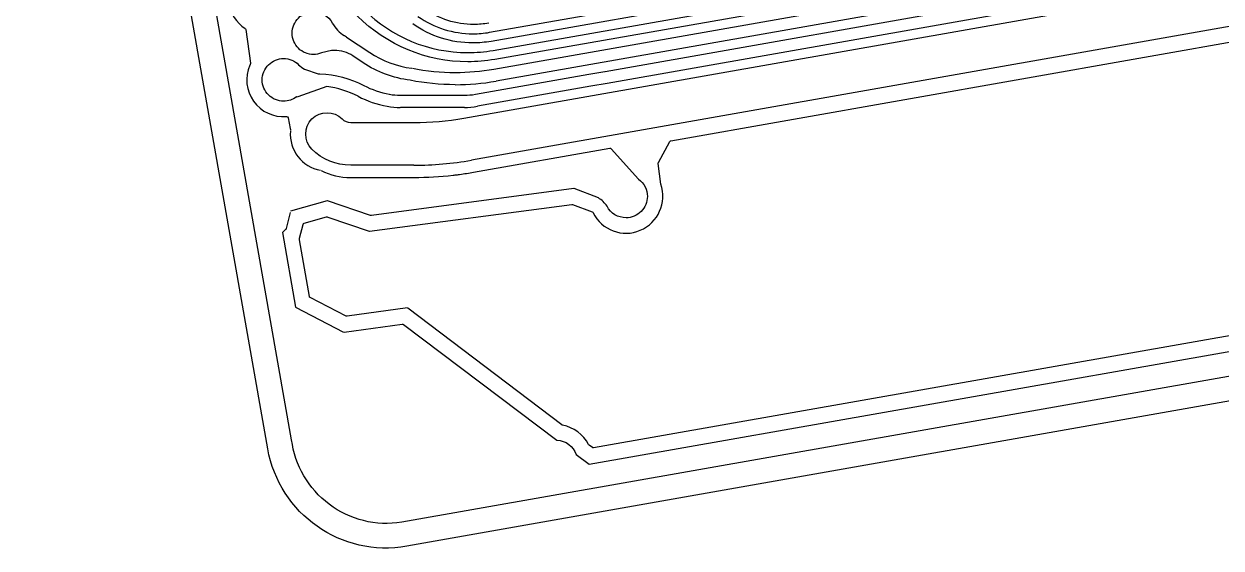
# Model space of a CAD drawing. Extents: x 3103 to 3424, y -52 to 175.
# Drawn here: x 3134.04 to 3144, y 30.37 to 34.73 of the extents above; entities that cross this region are included whole.
import ezdxf

# ---------------------------------------------------------------- set-up
doc = ezdxf.new("R2010")
doc.units = 0
doc.layers.add('gbr-dxf_layer0', color=7, linetype='Continuous')
doc.layers.add('gbr-outline-dxf_layer1', color=2, linetype='Continuous')

msp = doc.modelspace()

# ---------------------------------------------------------------- linework, layer by layer
at = {"layer": 'gbr-dxf_layer0'}
for p, q in [((3137.9122, 34.6577), (3144.3788, 35.7946)), ((3144.392, 35.7195), (3137.9254, 34.5826)), ((3137.9422, 34.5073), (3144.5419, 35.6681)), ((3144.5551, 35.593), (3137.9554, 34.4323)), ((3137.9486, 34.3517), (3144.6186, 35.5267)), ((3144.6363, 35.4266), (3137.9662, 34.2516)), ((3138.8736, 34.3326), (3144.6697, 35.3544)), ((3144.6874, 35.2543), (3138.8913, 34.2326)), ((3136.7219, 34.6183), (3136.9157, 34.4892)), ((3136.8594, 34.4047), (3136.7741, 34.4615)), ((3137.7948, 34.1424), (3138.7388, 34.309)), ((3138.7392, 34.3091), (3138.8734, 34.3326)), ((3138.7564, 34.2089), (3137.8124, 34.0423)), ((3138.891, 34.2325), (3138.7567, 34.209)), ((3137.7024, 34.0326), (3137.17, 34.0326)), ((3136.7562, 33.9074), (3137.2823, 33.9074)), ((3136.5608, 33.2554), (3136.2559, 33.1695)), ((3136.5668, 33.12), (3136.9113, 33.0034))]:
    msp.add_line(p, q, dxfattribs=at)
at = {"layer": 'gbr-dxf_layer0', "linetype": 'Continuous'}
for points in [[(3148.3756, 32.5547), (3148.1679, 32.5181, -0.030101), (3148.1469, 32.5144), (3145.7766, 32.0964, -0.01668), (3145.7651, 32.0944), (3137.1807, 30.5806, -0.423029), (3136.2645, 31.2678), (3134.9499, 38.7249), (3134.2457, 42.7201, -0.01225), (3134.2428, 42.7583)], [(3137.6995, 33.9438), (3144.9606, 35.2239), (3145.147, 35.4904, -0.199614), (3145.2621, 35.5639), (3154.3572, 37.1675), (3154.3661, 37.1691)], [(3154.4195, 36.8174), (3145.3964, 35.2264), (3145.2098, 34.9597, -0.199639), (3145.0946, 34.8864), (3137.7612, 33.5936)], [(3136.9142, 33.0031), (3138.5977, 33.2263, -0.128328), (3138.6041, 33.2255), (3138.7673, 33.1627, -0.191254), (3138.7742, 33.1563, 0.941714), (3139.337, 33.3939), (3139.3163, 33.5663, -0.159747), (3139.3178, 33.5741), (3139.4137, 33.7492, -0.2312), (3139.4228, 33.7556), (3145.2647, 34.787), (3145.4892, 35.1072, -0.202169), (3145.4975, 35.1126), (3154.5909, 36.7137, -0.014391), (3154.9275, 36.7538, -0.010457), (3155.0769, 36.7601), (3155.1704, 36.7606, -0.033478), (3155.8677, 36.7137, -0.090774), (3155.8768, 36.7125, -0.065792), (3157.1974, 36.3509, 0.013539), (3158.5571, 35.818), (3158.8681, 35.7078, 0.070272), (3166.2718, 34.2548)], [(3135.5975, 36.5293, 0.552658), (3135.6925, 36.0207, -0.532844), (3135.7165, 35.8966, 0.474875), (3135.764, 35.4243, -0.208792), (3135.7697, 35.4159), (3135.8171, 35.1584, -0.233831), (3135.814, 35.1475, 0.455191), (3135.8776, 34.6893, -0.220499), (3135.8833, 34.6802), (3135.9226, 34.4019, -0.215065), (3135.9201, 34.3915, -0.085838), (3135.9165, 34.3836, 0.564579), (3136.2211, 33.9563, -0.379362), (3136.2347, 33.9462), (3136.2535, 33.857, -0.161243), (3136.2551, 33.841)], [(3137.9551, 34.4322, -0.043455), (3137.7308, 34.4127, -0.198945), (3136.8131, 34.7929), (3136.675, 34.931)], [(3136.2691, 34.6506, -0.414223), (3136.4469, 34.8284, -0.274574), (3136.603, 34.7357)], [(3136.867, 34.8467, 0.198945), (3137.7308, 34.4889, 0.043455), (3137.9419, 34.5073)], [(3137.3162, 34.7897, 0.153801), (3137.7737, 34.6456, 0.043553), (3137.912, 34.6576)], [(3137.9051, 34.734, -0.043621), (3137.7807, 34.7231, -0.153855), (3137.3695, 34.8527)], [(3137.9252, 34.5826, -0.043552), (3137.7737, 34.5694, -0.153802), (3137.2725, 34.7273)], [(3136.7738, 34.4616, 0.148019), (3136.6213, 34.5078, 0.021688), (3136.5976, 34.5068), (3136.5133, 34.4857, -0.095978), (3136.4469, 34.4728, -0.414223), (3136.2691, 34.6506)], [(3136.0196, 34.262, -0.414223), (3136.1974, 34.4398, -0.197442), (3136.3224, 34.3884, 0.057351), (3136.3724, 34.3504), (3136.4855, 34.3132, 0.01395), (3136.5006, 34.3121, -0.109844), (3136.865, 34.2154)], [(3137.6268, 34.222, -0.048328), (3137.2516, 34.2583, -0.11553), (3136.8594, 34.4046)], [(3137.2695, 34.3583, 0.04855), (3137.6268, 34.3236, 0.043628), (3137.9483, 34.3517)], [(3136.8182, 34.1252, 0.089804), (3136.5571, 34.2057), (3136.3148, 34.1198, -0.202885), (3136.3049, 34.1204, -0.163753), (3136.1974, 34.0842, -0.414223), (3136.0196, 34.262)], [(3137.17, 34.1342), (3137.7024, 34.1342, 0.043707), (3137.7946, 34.1424)], [(3136.4337, 33.6854, -1), (3136.6851, 33.9369, 0.198936), (3136.7562, 33.9074)], [(3136.5099, 33.5071, 0.114553), (3136.7557, 33.45), (3137.2832, 33.45, 0.028523), (3137.6086, 33.4686, -0.092098), (3137.6179, 33.4697, 0.00328), (3137.6544, 33.4743, -0.089908), (3137.6634, 33.4755, 0.010238), (3137.7789, 33.4934), (3138.9126, 33.6931, -0.262547), (3138.9244, 33.689), (3139.1534, 33.4354, -0.239012), (3139.2261, 33.292, -0.414223), (3139.0483, 33.1142, -0.280908), (3138.8903, 33.2106, 0.108272), (3138.8184, 33.2798), (3138.6181, 33.3569)], [(3137.2823, 33.5518), (3136.7562, 33.5518, -0.198918), (3136.4337, 33.6854)], [(3138.6149, 33.3573), (3136.9284, 33.1336, -0.118018), (3136.9225, 33.1342), (3136.5645, 33.2553)], [(3136.2529, 33.1576), (3136.2199, 33.0246, -0.199123), (3136.2143, 33.0165)], [(3136.3289, 32.9353, -0.091844), (3136.3311, 32.9443), (3136.36, 33.0597, -0.270358), (3136.3689, 33.0689), (3136.5553, 33.1215, -0.219496), (3136.5661, 33.1202)], [(3137.2289, 32.3649), (3136.7259, 32.2946, -0.15876), (3136.7181, 32.2959), (3136.4187, 32.4506, -0.235723), (3136.412, 32.4598), (3136.329, 32.9312, -0.081859), (3136.3289, 32.9353)], [(3136.7011, 32.1625), (3137.1856, 32.23, -0.201681), (3137.1952, 32.2275), (3138.4731, 31.2646, -0.310837), (3138.6341, 31.1433), (3138.7405, 31.0631), (3144.3541, 32.0527), (3144.4724, 32.2216, -0.204418), (3144.4808, 32.2271), (3144.9111, 32.303, -0.089058), (3144.9729, 32.3141)], [(3144.4007, 32.3419, -0.09435), (3144.3952, 32.334), (3144.3908, 32.3271, -0.052716), (3144.3875, 32.323), (3144.2833, 32.1739, -0.20292), (3144.2749, 32.1686), (3138.778, 31.1992, -0.209413), (3138.7681, 31.2015), (3138.7414, 31.2213, -0.175572), (3138.7363, 31.2285, 0.230785), (3138.5207, 31.3877, -0.119368), (3138.5152, 31.3902), (3137.2329, 32.3615)]]:
    msp.add_lwpolyline(points, format="xyb", dxfattribs=at)
msp.add_lwpolyline([(3136.2138, 33.0159), (3136.1891, 32.9912), (3136.2975, 32.3697), (3136.6973, 32.1631)], dxfattribs=at)
at = {"layer": 'gbr-dxf_layer0'}
for centre, radius, start, end in [((3136.8454, 34.8656), 0.275, 208.33725, 238.88898), ((3136.4471, 34.2056), 0.4958, 56.38495, 58.81182), ((3137.3679, 35.1688), 0.8163, 236.35899, 262.80999), ((3137.2171, 34.8967), 0.7669, 242.68705, 259.54449), ((3137.6268, 36.1769), 1.955, 270.00073, 279.99153), ((3137.2171, 34.8967), 0.8685, 242.68482, 259.54337), ((3137.1693, 34.6422), 0.508, 259.67413, 270.00168), ((3137.1694, 34.6422), 0.6096, 259.66784, 270.00001), ((3137.7022, 34.6654), 0.6327, 270.0227, 280.02744), ((3137.2827, 36.3105), 2.4031, 269.99994, 279.98098), ((3136.5594, 33.8105), 0.3058, 175.17903, 259.74766), ((3137.2827, 36.3105), 2.7587, 269.9998, 279.98135)]:
    msp.add_arc(centre, radius, start, end, dxfattribs=at)
at = {"layer": 'gbr-outline-dxf_layer1', "linetype": 'Continuous'}
msp.add_lwpolyline([(3134.0511, 42.6163, -0.414233), (3134.8622, 43.7748), (3152.7317, 46.9257, -0.145892), (3161.3026, 45.9338, 0.101585), (3167.8425, 44.5912), (3173.3424, 44.5912, 0.152268), (3182.7762, 47.5325, -0.152268), (3191.3574, 50.2076), (3216.2273, 50.2076, -0.414215), (3217.2273, 49.2076), (3217.2273, 37.6077, -0.414215), (3216.2273, 36.6077), (3191.5126, 36.6077, 0.151039), (3190.384, 36.259, -0.151026), (3173.3424, 30.9912), (3167.8425, 30.9912, -0.100411), (3156.0737, 33.3789, 0.144694), (3154.947, 33.5066), (3137.224, 30.3814, -0.414157), (3136.0656, 31.1926)], format="xyb", close=True, dxfattribs=at)

doc.saveas('drawing.dxf')
